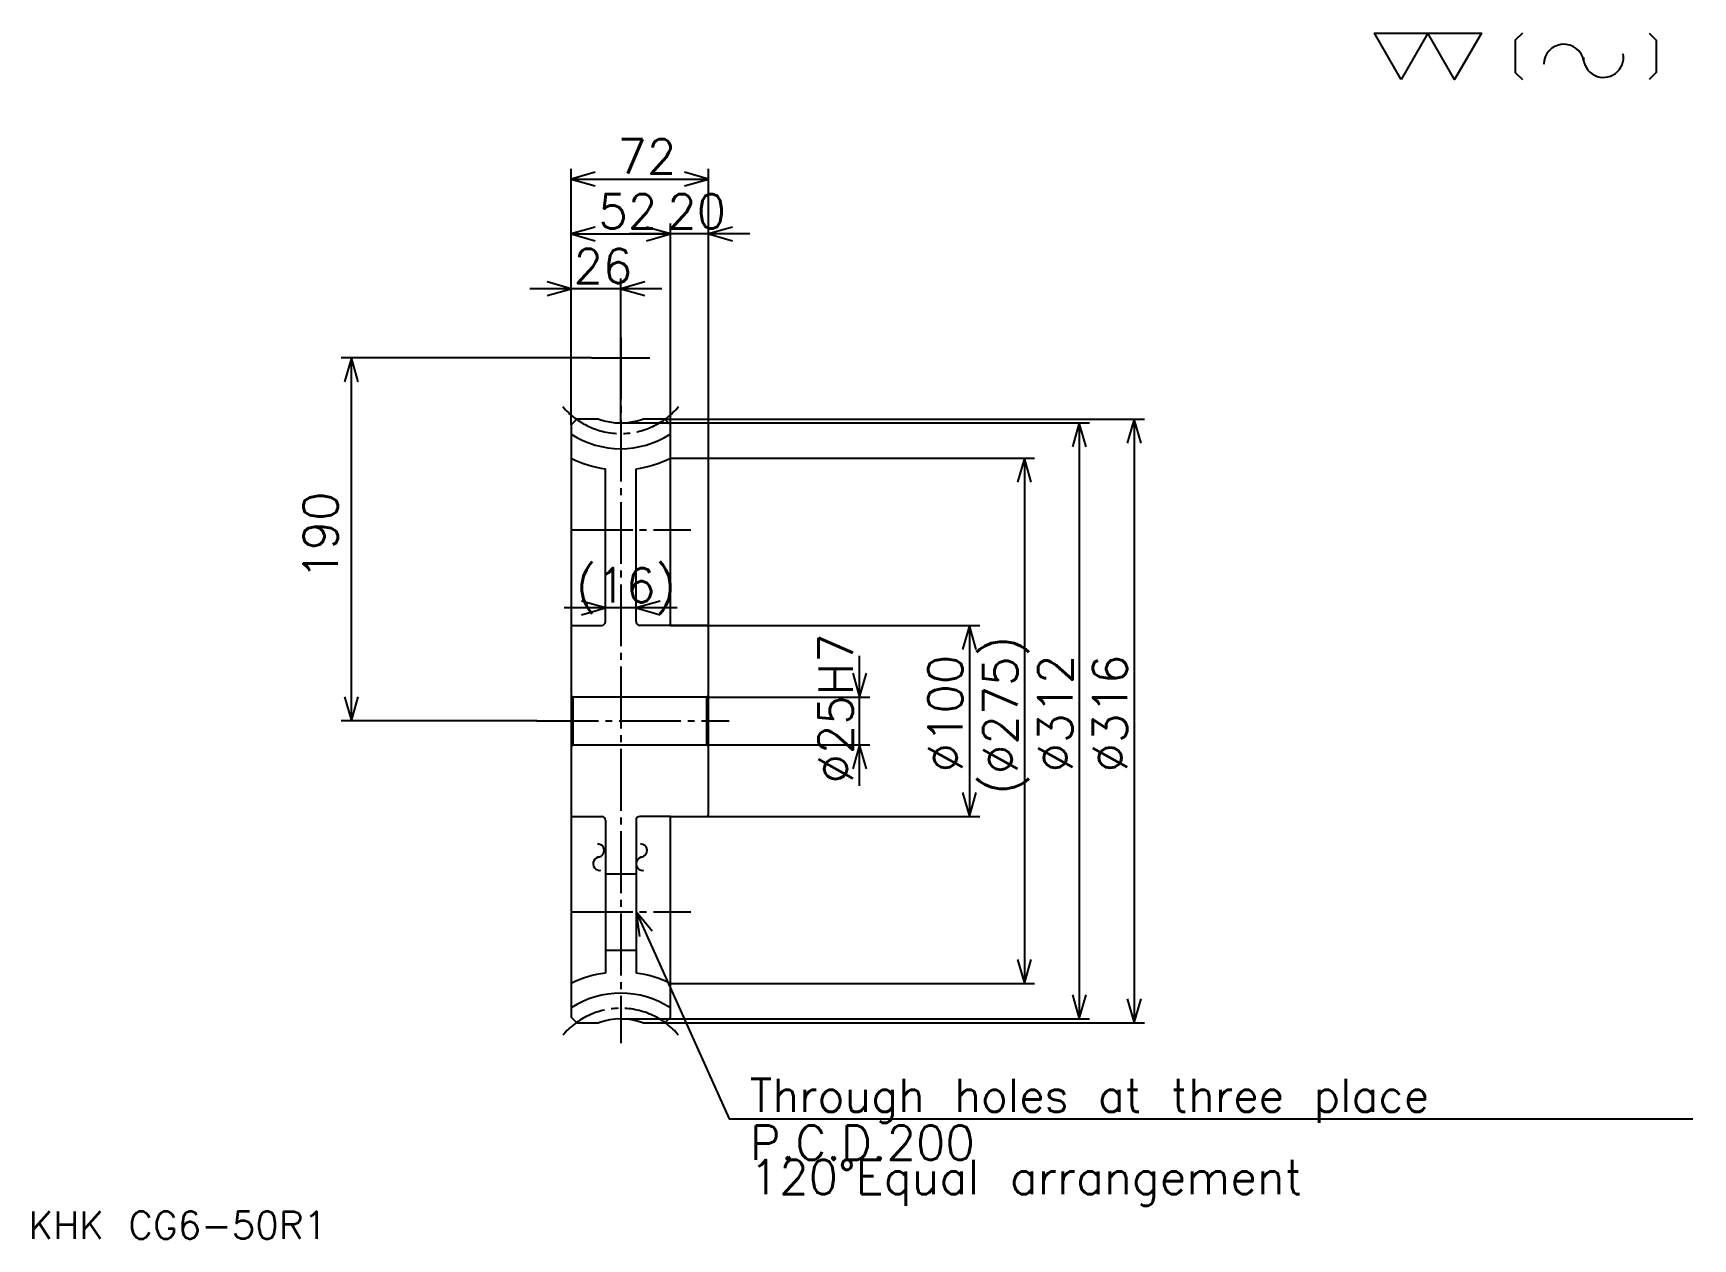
# Model space of a CAD drawing. Extents: x 38 to 907, y 40 to 671.
import ezdxf

# ---------------------------------------------------------------- set-up
doc = ezdxf.new("R2010")
doc.units = 0
doc.linetypes.add('DASHDOT', pattern=[43.090909, 32.318182, -3.590909, 3.590909, -3.590909])
doc.layers.get('0').update_dxf_attribs({"linetype": 'CONTINUOUS'})
doc.layers.add('DASHDOT', color=6, linetype='DASHDOT')
doc.styles.add('KANJI', font='TXT', dxfattribs={"bigfont": 'BIGFONT'})

msp = doc.modelspace()

# ---------------------------------------------------------------- linework, layer by layer
at = {"color": 5}
for p, q in [((319.772705, 468.613647), (319.772705, 599.681824)), ((391.772705, 468.613647), (391.772705, 599.681824)), ((319.772705, 594.295471), (391.772705, 594.295471)), ((319.772705, 565.568176), (371.772705, 565.568176)), ((413.318176, 565.568176), (350.227264, 565.568176)), ((371.772705, 468.613647), (371.772705, 570.95459)), ((319.772705, 468.613647), (319.772705, 542.227295)), ((345.772705, 500.613647), (345.772705, 542.227295)), ((367.318176, 536.840942), (298.227264, 536.840942)), ((330.545441, 500.613647), (199.477249, 500.613647)), ((204.863617, 310.613647), (204.863617, 500.613647)), ((345.772705, 466.613647), (345.772705, 500.613647)), ((319.772705, 465.613647), (319.772705, 468.613647)), ((345.772705, 466.613647), (391.772705, 466.613647)), ((368.772705, 468.613647), (391.772705, 468.613647)), ((371.772705, 465.613647), (371.772705, 468.613647)), ((391.772705, 468.613647), (619.79541, 468.613647)), ((391.772705, 359.613647), (391.772705, 468.613647)), ((391.772705, 466.613647), (591.068115, 466.613647)), ((585.681763, 466.613647), (585.681763, 154.613647)), ((614.409058, 468.613647), (614.409058, 152.613647)), ((371.772705, 448.113647), (391.772705, 448.113647)), ((391.772705, 448.113647), (562.340881, 448.113647)), ((556.954529, 448.113647), (556.954529, 173.113647)), ((375.318176, 369.795471), (316.227264, 369.795471)), ((371.772705, 360.613647), (391.772705, 360.613647)), ((391.772705, 360.613647), (533.613647, 360.613647)), ((528.227234, 360.613647), (528.227234, 260.613647)), ((470.772705, 276.568176), (470.772705, 344.659119)), ((391.772705, 323.113647), (476.159058, 323.113647)), ((301.818146, 310.613647), (199.477249, 310.613647)), ((391.772705, 298.113647), (476.159058, 298.113647)), ((371.772705, 260.613647), (391.772705, 260.613647)), ((391.772705, 260.613647), (533.613647, 260.613647)), ((371.772705, 173.113647), (391.772705, 173.113647)), ((391.772705, 173.113647), (562.340881, 173.113647)), ((345.772705, 154.613647), (391.772705, 154.613647)), ((368.772705, 152.613647), (391.772705, 152.613647)), ((391.772705, 154.613647), (591.068115, 154.613647)), ((391.772705, 152.613647), (619.79541, 152.613647))]:
    msp.add_line(p, q, dxfattribs=at)
at = {"color": 4}
for p, q in [((337.772705, 362.613647), (337.772705, 442.572388)), ((353.772705, 362.613647), (353.772705, 442.572388)), ((371.772705, 360.613647), (355.772705, 360.613647)), ((391.772705, 324.113647), (390.772705, 323.113647)), ((319.772705, 297.113647), (320.772705, 298.113647)), ((391.772705, 297.113647), (390.772705, 298.113647)), ((371.772705, 260.613647), (355.772705, 260.613647)), ((337.772705, 258.613647), (337.772705, 178.654907)), ((353.772705, 258.613647), (353.772705, 178.654907)), ((337.772705, 230.613647), (353.772705, 230.613647)), ((337.772705, 190.613647), (353.772705, 190.613647))]:
    msp.add_line(p, q, dxfattribs=at)
at = {"color": 7}
for points in [[(754.090881, 646.363647), (740.086365, 670.638184), (796.104492, 670.638184), (782.099976, 646.363647), (768.095398, 670.638184), (754.090881, 646.363647)], [(817.578125, 670.638184), (813.843628, 666.903625), (813.843628, 650.098206), (817.578125, 646.363647)], [(883.866333, 670.638184), (887.600891, 666.903625), (887.600891, 650.098206), (883.866333, 646.363647)]]:
    msp.add_lwpolyline(points, dxfattribs=at)
at = {"color": 5}
for points in [[(332.340881, 597.886353), (319.772705, 594.295471), (332.340881, 590.70459)], [(379.204529, 590.70459), (391.772705, 594.295471), (379.204529, 597.886353)], [(332.340881, 569.159058), (319.772705, 565.568176), (332.340881, 561.977295)], [(359.204529, 561.977295), (371.772705, 565.568176), (359.204529, 569.159058)], [(359.204529, 561.977295), (371.772705, 565.568176), (359.204529, 569.159058)], [(404.340881, 569.159058), (391.772705, 565.568176), (404.340881, 561.977295)], [(307.204529, 533.25), (319.772705, 536.840942), (307.204529, 540.431824)], [(358.340881, 540.431824), (345.772705, 536.840942), (358.340881, 533.25)], [(208.454529, 488.045471), (204.863617, 500.613647), (201.272705, 488.045471)], [(589.272705, 454.045471), (585.681763, 466.613647), (582.090881, 454.045471)], [(618, 456.045471), (614.409058, 468.613647), (610.818115, 456.045471)], [(560.54541, 435.545471), (556.954529, 448.113647), (553.363647, 435.545471)], [(325.204529, 366.204559), (337.772705, 369.795471), (325.204529, 373.386383)], [(366.340881, 373.386383), (353.772705, 369.795471), (366.340881, 366.204559)], [(531.818176, 348.045471), (528.227234, 360.613647), (524.636353, 348.045471)], [(467.181793, 335.681824), (470.772705, 323.113647), (474.363617, 335.681824)], [(201.272705, 323.181824), (204.863617, 310.613647), (208.454529, 323.181824)], [(474.363617, 285.545471), (470.772705, 298.113647), (467.181793, 285.545471)], [(524.636353, 273.181824), (528.227234, 260.613647), (531.818176, 273.181824)], [(353.772705, 210.613647), (402.545441, 102.340927), (906.709045, 102.340927)], [(362.20871, 200.629272), (353.772705, 210.613647), (355.660583, 197.679596)], [(553.363647, 185.681824), (556.954529, 173.113647), (560.54541, 185.681824)], [(582.090881, 167.181824), (585.681763, 154.613647), (589.272705, 167.181824)], [(610.818115, 165.181824), (614.409058, 152.613647), (618, 165.181824)]]:
    msp.add_lwpolyline(points, dxfattribs=at)
at = {"color": 4}
for points in [[(334.283569, 468.613647), (322.772705, 468.613647), (319.772705, 465.613647), (319.772705, 297.113647)], [(357.261841, 152.613647), (368.772705, 152.613647), (371.772705, 155.613647), (371.772705, 260.613647), (390.772705, 260.613647), (391.772705, 261.613647), (391.772705, 359.613647), (390.772705, 360.613647), (371.772705, 360.613647), (371.772705, 465.613647), (368.772705, 468.613647), (357.261841, 468.613647)], [(319.772705, 360.613647), (335.772705, 360.613647)], [(319.772705, 324.113647), (320.772705, 323.113647), (320.772705, 298.113647), (390.772705, 298.113647), (390.772705, 323.113647), (320.772705, 323.113647)], [(319.772705, 297.113647), (319.772705, 155.613647), (322.772705, 152.613647), (334.283569, 152.613647)], [(319.772705, 260.613647), (335.772705, 260.613647)]]:
    msp.add_lwpolyline(points, dxfattribs=at)
at = {"color": 7}
for centre, radius, start, end in [((839.285217, 654.342957), 10.503409, 10, 180), ((859.9729, 657.990723), 10.503409, 180, 10), ((333.627686, 242.748871), 3.501136, 280, 90), ((356.091339, 242.748871), 3.501136, 280, 90), ((334.843628, 235.852982), 3.501136, 90, 280), ((357.307251, 235.852982), 3.501136, 90, 280)]:
    msp.add_arc(centre, radius, start, end, dxfattribs=at)
at = {"color": 4}
for centre, radius, start, end in [((345.772705, 500.613647), 47.5, 236.923695681, 303.076304319), ((345.772705, 500.613647), 34, 250.250077612, 289.749920829), ((345.772705, 500.613647), 58.59, 243.65363477, 262.152199793), ((345.772705, 500.613647), 58.59, 277.847800207, 296.34636523), ((335.772705, 362.613647), 2, 270, 0), ((355.772705, 362.613647), 2, 180, 270), ((335.772705, 258.613647), 2, 0, 90), ((355.772705, 258.613647), 2, 90, 180), ((345.772705, 120.613647), 58.59, 97.847800207, 116.34636523), ((345.772705, 120.613647), 58.59, 63.65363477, 82.152199793), ((345.772705, 120.613647), 47.5, 56.813341799, 123.186658201), ((345.772705, 120.613647), 34, 70.250079171, 109.749922388)]:
    msp.add_arc(centre, radius, start, end, dxfattribs=at)
at = {"layer": 'DASHDOT', "color": 7}
for p, q in [((345.772705, 511.386353), (345.772705, 141.840927)), ((330.545441, 500.613647), (360.999969, 500.613647)), ((319.772705, 410.613647), (382.545441, 410.613647)), ((301.818146, 310.613647), (402.545441, 310.613647)), ((319.772705, 210.613647), (382.545441, 210.613647))]:
    msp.add_line(p, q, dxfattribs=at)
for centre, start, end in [((345.772705, 500.613647), 220.000006498, 319.999993502), ((345.772705, 120.613647), 40.000006498, 139.999993502)]:
    msp.add_arc(centre, 39.575, start, end, dxfattribs=at)

# ---------------------------------------------------------------- texts
at = {"color": 7, "style": 'KANJI'}
for s, height, p in [('72', 17.954545, (344.102264, 597.168213)), ('52', 17.954545, (334.102264, 568.440918)), ('20', 17.954545, (370.102234, 568.440918)), ('26', 17.954545, (321.102264, 539.713623)), ('(16)', 17.954545, (322.431793, 372.668182)), ('Through holes at three place', 17.236364, (413.318176, 105.931824)), ('P.C.D.200', 17.954546, (413.318176, 80.795471)), ('120%%dEqual arrangement', 17.954546, (413.318176, 62.840927)), ('KHK CG6-50R1', 14.363636, (35.909092, 39.5))]:
    msp.add_text(s, height=height, dxfattribs=at).set_placement(p)
for s, p in [('190', (197.681793, 384.517059)), ('%%c25H7', (467.181793, 277.846619)), ('(%%c275)', (553.363647, 272.011353)), ('%%c100', (524.636353, 283.681824)), ('%%c312', (582.090881, 283.681824)), ('%%c316', (610.818115, 283.681824))]:
    msp.add_text(s, height=17.954545, rotation=90, dxfattribs=at).set_placement(p)

doc.saveas('drawing.dxf')
